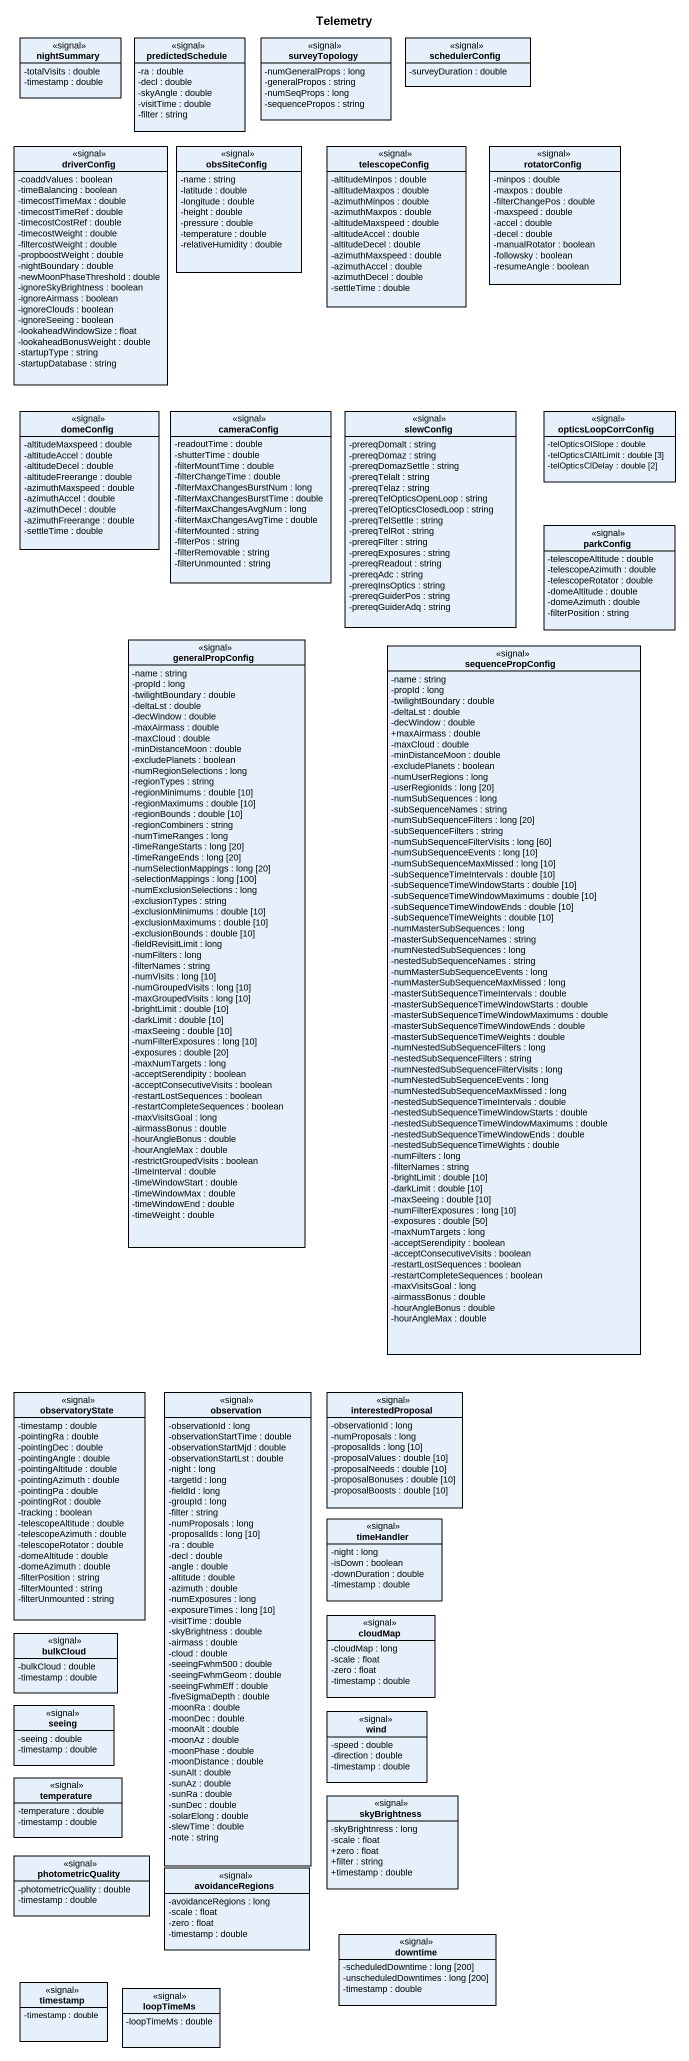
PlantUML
@startuml
title Telemetry
hide circle
hide empty members
skinparam classAttributeIconSize 0
class nightSummary <<signal>> {
  -totalVisits : double
  -timestamp : double
}
class predictedSchedule <<signal>> {
  -ra : double
  -decl : double
  -skyAngle : double
  -visitTime : double
  -filter : string
}
class surveyTopology <<signal>> {
  -numGeneralProps : long
  -generalPropos : string
  -numSeqProps : long
  -sequencePropos : string
}
class schedulerConfig <<signal>> {
  -surveyDuration : double
}
class driverConfig <<signal>> {
  -coaddValues : boolean
  -timeBalancing : boolean
  -timecostTimeMax : double
  -timecostTimeRef : double
  -timecostCostRef : double
  -timecostWeight : double
  -filtercostWeight : double
  -propboostWeight : double
  -nightBoundary : double
  -newMoonPhaseThreshold : double
  -ignoreSkyBrightness : boolean
  -ignoreAirmass : boolean
  -ignoreClouds : boolean
  -ignoreSeeing : boolean
  -lookaheadWindowSize : float
  -lookaheadBonusWeight : double
  -startupType : string
  -startupDatabase : string
}
class obsSiteConfig <<signal>> {
  -name : string
  -latitude : double
  -longitude : double
  -height : double
  -pressure : double
  -temperature : double
  -relativeHumidity : double
}
class telescopeConfig <<signal>> {
  -altitudeMinpos : double
  -altitudeMaxpos : double
  -azimuthMinpos : double
  -azimuthMaxpos : double
  -altitudeMaxspeed : double
  -altitudeAccel : double
  -altitudeDecel : double
  -azimuthMaxspeed : double
  -azimuthAccel : double
  -azimuthDecel : double
  -settleTime : double
}
class rotatorConfig <<signal>> {
  -minpos : double
  -maxpos : double
  -filterChangePos : double
  -maxspeed : double
  -accel : double
  -decel : double
  -manualRotator : boolean
  -followsky : boolean
  -resumeAngle : boolean
}
class domeConfig <<signal>> {
  -altitudeMaxspeed : double
  -altitudeAccel : double
  -altitudeDecel : double
  -altitudeFreerange : double
  -azimuthMaxspeed : double
  -azimuthAccel : double
  -azimuthDecel : double
  -azimuthFreerange : double
  -settleTime : double
}
class cameraConfig <<signal>> {
  -readoutTime : double
  -shutterTime : double
  -filterMountTime : double
  -filterChangeTime : double
  -filterMaxChangesBurstNum : long
  -filterMaxChangesBurstTime : double
  -filterMaxChangesAvgNum : long
  -filterMaxChangesAvgTime : double
  -filterMounted : string
  -filterPos : string
  -filterRemovable : string
  -filterUnmounted : string
}
class slewConfig <<signal>> {
  -prereqDomalt : string
  -prereqDomaz : string
  -prereqDomazSettle : string
  -prereqTelalt : string
  -prereqTelaz : string
  -prereqTelOpticsOpenLoop : string
  -prereqTelOpticsClosedLoop : string
  -prereqTelSettle : string
  -prereqTelRot : string
  -prereqFilter : string
  -prereqExposures : string
  -prereqReadout : string
  -prereqAdc : string
  -prereqInsOptics : string
  -prereqGuiderPos : string
  -prereqGuiderAdq : string
}
class opticsLoopCorrConfig <<signal>> {
  -telOpticsOlSlope : double
  -telOpticsClAltLimit : double [3]
  -telOpticsClDelay : double [2]
}
class parkConfig <<signal>> {
  -telescopeAltitude : double
  -telescopeAzimuth : double
  -telescopeRotator : double
  -domeAltitude : double
  -domeAzimuth : double
  -filterPosition : string
}
class generalPropConfig <<signal>> {
  -name : string
  -propId : long
  -twilightBoundary : double
  -deltaLst : double
  -decWindow : double
  -maxAirmass : double
  -maxCloud : double
  -minDistanceMoon : double
  -excludePlanets : boolean
  -numRegionSelections : long
  -regionTypes : string
  -regionMinimums : double [10]
  -regionMaximums : double [10]
  -regionBounds : double [10]
  -regionCombiners : string
  -numTimeRanges : long
  -timeRangeStarts : long [20]
  -timeRangeEnds : long [20]
  -numSelectionMappings : long [20]
  -selectionMappings : long [100]
  -numExclusionSelections : long
  -exclusionTypes : string
  -exclusionMinimums : double [10]
  -exclusionMaximums : double [10]
  -exclusionBounds : double [10]
  -fieldRevisitLimit : long
  -numFilters : long
  -filterNames : string
  -numVisits : long [10]
  -numGroupedVisits : long [10]
  -maxGroupedVisits : long [10]
  -brightLimit : double [10]
  -darkLimit : double [10]
  -maxSeeing : double [10]
  -numFilterExposures : long [10]
  -exposures : double [20]
  -maxNumTargets : long
  -acceptSerendipity : boolean
  -acceptConsecutiveVisits : boolean
  -restartLostSequences : boolean
  -restartCompleteSequences : boolean
  -maxVisitsGoal : long
  -airmassBonus : double
  -hourAngleBonus : double
  -hourAngleMax : double
  -restrictGroupedVisits : boolean
  -timeInterval : double
  -timeWindowStart : double
  -timeWindowMax : double
  -timeWindowEnd : double
  -timeWeight : double
}
class sequencePropConfig <<signal>> {
  -name : string
  -propId : long
  -twilightBoundary : double
  -deltaLst : double
  -decWindow : double
  +maxAirmass : double
  -maxCloud : double
  -minDistanceMoon : double
  -excludePlanets : boolean
  -numUserRegions : long
  -userRegionIds : long [20]
  -numSubSequences : long
  -subSequenceNames : string
  -numSubSequenceFilters : long [20]
  -subSequenceFilters : string
  -numSubSequenceFilterVisits : long [60]
  -numSubSequenceEvents : long [10]
  -numSubSequenceMaxMissed : long [10]
  -subSequenceTimeIntervals : double [10]
  -subSequenceTimeWindowStarts : double [10]
  -subSequenceTimeWindowMaximums : double [10]
  -subSequenceTimeWindowEnds : double [10]
  -subSequenceTimeWeights : double [10]
  -numMasterSubSequences : long
  -masterSubSequenceNames : string
  -numNestedSubSequences : long
  -nestedSubSequenceNames : string
  -numMasterSubSequenceEvents : long
  -numMasterSubSequenceMaxMissed : long
  -masterSubSequenceTimeIntervals : double
  -masterSubSequenceTimeWindowStarts : double
  -masterSubSequenceTimeWindowMaximums : double
  -masterSubSequenceTimeWindowEnds : double
  -masterSubSequenceTimeWeights : double
  -numNestedSubSequenceFilters : long
  -nestedSubSequenceFilters : string
  -numNestedSubSequenceFilterVisits : long
  -numNestedSubSequenceEvents : long
  -numNestedSubSequenceMaxMissed : long
  -nestedSubSequenceTimeIntervals : double
  -nestedSubSequenceTimeWindowStarts : double
  -nestedSubSequenceTimeWindowMaximums : double
  -nestedSubSequenceTimeWindowEnds : double
  -nestedSubSequenceTimeWights : double
  -numFilters : long
  -filterNames : string
  -brightLimit : double [10]
  -darkLimit : double [10]
  -maxSeeing : double [10]
  -numFilterExposures : long [10]
  -exposures : double [50]
  -maxNumTargets : long
  -acceptSerendipity : boolean
  -acceptConsecutiveVisits : boolean
  -restartLostSequences : boolean
  -restartCompleteSequences : boolean
  -maxVisitsGoal : long
  -airmassBonus : double
  -hourAngleBonus : double
  -hourAngleMax : double
}
class observatoryState <<signal>> {
  -timestamp : double
  -pointingRa : double
  -pointingDec : double
  -pointingAngle : double
  -pointingAltitude : double
  -pointingAzimuth : double
  -pointingPa : double
  -pointingRot : double
  -tracking : boolean
  -telescopeAltitude : double
  -telescopeAzimuth : double
  -telescopeRotator : double
  -domeAltitude : double
  -domeAzimuth : double
  -filterPosition : string
  -filterMounted : string
  -filterUnmounted : string
}
class observation <<signal>> {
  -observationId : long
  -observationStartTime : double
  -observationStartMjd : double
  -observationStartLst : double
  -night : long
  -targetId : long
  -fieldId : long
  -groupId : long
  -filter : string
  -numProposals : long
  -proposalIds : long [10]
  -ra : double
  -decl : double
  -angle : double
  -altitude : double
  -azimuth : double
  -numExposures : long
  -exposureTimes : long [10]
  -visitTime : double
  -skyBrightness : double
  -airmass : double
  -cloud : double
  -seeingFwhm500 : double
  -seeingFwhmGeom : double
  -seeingFwhmEff : double
  -fiveSigmaDepth : double
  -moonRa : double
  -moonDec : double
  -moonAlt : double
  -moonAz : double
  -moonPhase : double
  -moonDistance : double
  -sunAlt : double
  -sunAz : double
  -sunRa : double
  -sunDec : double
  -solarElong : double
  -slewTime : double
  -note : string
}
class interestedProposal <<signal>> {
  -observationId : long
  -numProposals : long
  -proposalIds : long [10]
  -proposalValues : double [10]
  -proposalNeeds : double [10]
  -proposalBonuses : double [10]
  -proposalBoosts : double [10]
}
class timeHandler <<signal>> {
  -night : long
  -isDown : boolean
  -downDuration : double
  -timestamp : double
}
class bulkCloud <<signal>> {
  -bulkCloud : double
  -timestamp : double
}
class cloudMap <<signal>> {
  -cloudMap : long
  -scale : float
  -zero : float
  -timestamp : double
}
class seeing <<signal>> {
  -seeing : double
  -timestamp : double
}
class wind <<signal>> {
  -speed : double
  -direction : double
  -timestamp : double
}
class temperature <<signal>> {
  -temperature : double
  -timestamp : double
}
class skyBrightness <<signal>> {
  -skyBrightnress : long
  -scale : float
  +zero : float
  +filter : string
  +timestamp : double
}
class photometricQuality <<signal>> {
  -photometricQuality : double
  -timestamp : double
}
class avoidanceRegions <<signal>> {
  -avoidanceRegions : long
  -scale : float
  -zero : float
  -timestamp : double
}
class downtime <<signal>> {
  -scheduledDowntime : long [200]
  -unscheduledDowntimes : long [200]
  -timestamp : double
}
class timestamp <<signal>> {
  -timestamp : double
}
class loopTimeMs <<signal>> {
  -loopTimeMs : double
}
@enduml
